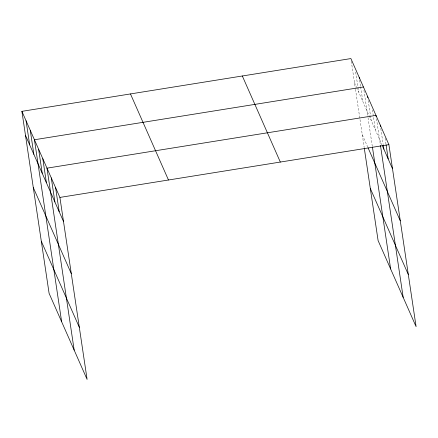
<?xml version="1.0" encoding="UTF-8"?>
<svg xmlns="http://www.w3.org/2000/svg" width="438" height="438" viewBox="0 0 438 438"><rect width="100%" height="100%" fill="white"/><g stroke="black" fill="none" stroke-linecap="round" stroke-linejoin="round"><path stroke-width="0.33" stroke-dasharray="2.19 1.64" d="M354.49 82.629L356.318 86.768M356.581 87.359L381.996 144.923M362.281 134.751L367.767 147.179M385.09 138.233L385.988 144.244M380.786 128.476L383.179 144.513M376.477 118.72L380.37 144.781M372.399 109.922L375.393 129.966M368.216 100.455L371.21 120.499M363.934 90.316L367.931 117.045M368.03 117.712L372.322 146.451M359.653 80.181L360.556 86.193M360.655 86.861L362.85 101.561M355.672 72.051L357.873 86.751M357.972 87.419L358.673 92.095M351.292 61.243L355.388 88.64M355.486 89.308L364.186 147.507"/><path stroke-width="0.66" d="M21.9 111.345L59.902 197.418L87.107 379.428L49.1 293.356L21.9 111.345L350.893 58.572L388.9 144.644L416.1 326.655L378.098 240.582L364.285 148.175M363.436 86.976L34.443 139.749L61.643 321.76M59.902 197.418L388.9 144.644M382.264 145.531L392.492 168.701M368.03 147.77L400.283 220.823M370.307 188.455L408.309 274.527M242.329 75.988L280.331 162.06M130.469 93.929L168.471 180.002M25.497 135.402L63.499 221.475M33.283 187.524L71.29 273.602M41.309 241.228L79.316 327.306M386.092 144.912L388.188 158.945M380.283 125.137L380.485 126.472M383.283 145.181L383.88 149.188M376.176 116.716L375.979 115.38L46.981 168.154L74.186 350.165M380.469 145.449L403.179 297.391M367.619 96.442L367.816 97.778M372.426 147.119L390.636 268.987M359.253 77.51L359.456 78.845M55.599 187.667L59.19 211.718M51.29 177.91L54.887 201.967M42.804 158.687L46.395 182.745M38.621 149.221L42.218 173.273M30.26 130.283L33.857 154.34M26.083 120.817L29.675 144.869"/></g></svg>
